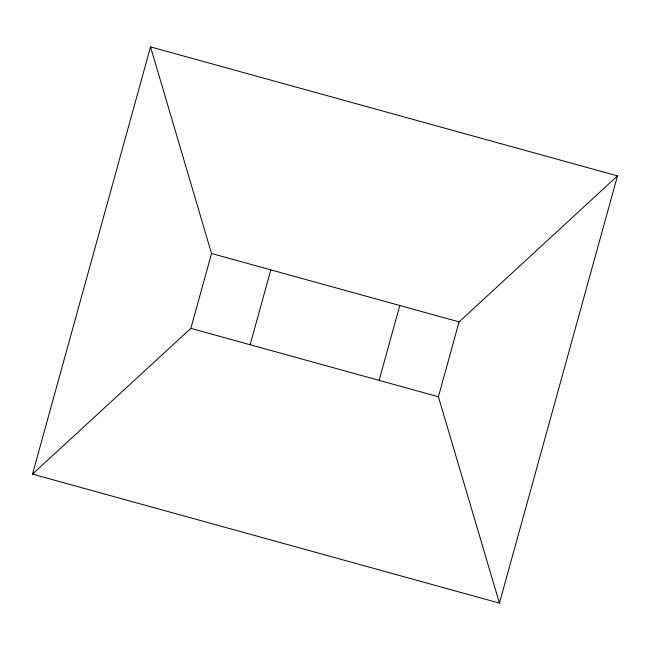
<?xml version="1.0" encoding="UTF-8"?>
<svg xmlns="http://www.w3.org/2000/svg" width="650" height="650" viewBox="0 0 650 650"><rect width="100%" height="100%" fill="white"/><g stroke="black" fill="none" stroke-linecap="round" stroke-linejoin="round"><path stroke-width="0.97" d="M32.5 474.102L150.548 46.881L617.5 175.898L499.452 603.119L32.5 474.102L190.856 328.356L211.534 253.492L150.548 46.881M250.136 344.736L270.822 269.872M379.113 380.372L399.799 305.508M499.452 603.119L438.392 396.752L459.079 321.888L617.5 175.898M211.534 253.492L459.079 321.888M190.856 328.356L438.392 396.752"/></g></svg>
